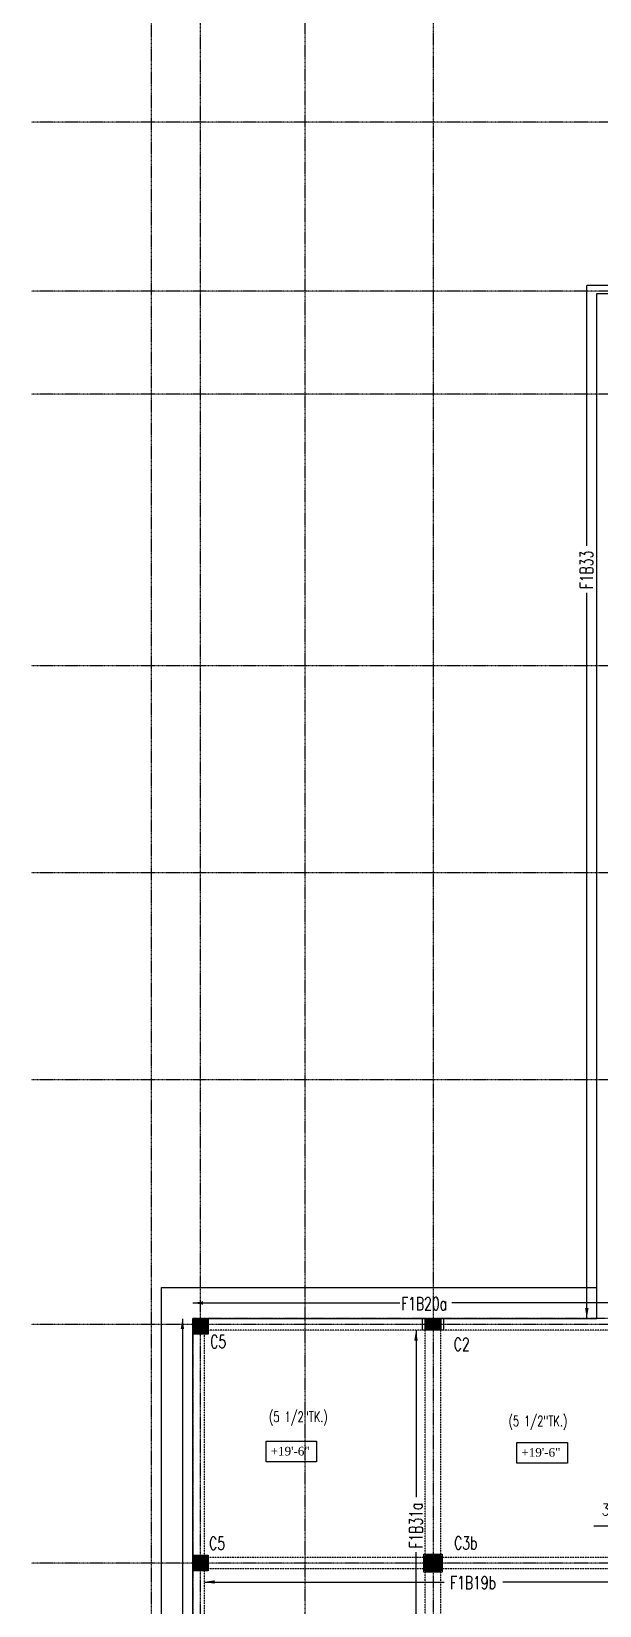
# Model space of a CAD drawing. Extents: x -95606 to 113309, y -42160 to -940.
# Drawn here: x 93796 to 94235, y -26915 to -25699 of the extents above; entities that cross this region are included whole.
import ezdxf

# ---------------------------------------------------------------- set-up
doc = ezdxf.new("R2010")
doc.units = 0
doc.header["$LTSCALE"] = 0.02
doc.header["$MEASUREMENT"] = 0
doc.header["$PDMODE"] = 3
doc.header["$PDSIZE"] = -2
doc.linetypes.add('CENTER', pattern=[50.8, 31.75, -6.35, 6.35, -6.35])
doc.linetypes.add('HIDDEN', pattern=[9.525, 6.35, -3.175])
doc.layers.get('0').update_dxf_attribs({"linetype": 'CONTINUOUS'})
doc.layers.get('DEFPOINTS').update_dxf_attribs({"linetype": 'CONTINUOUS'})
for name, color, linetype in [('A-2TEXT', 4, 'CONTINUOUS'), ('COL 1', 5, 'CONTINUOUS'), ('COLUMN TEXT', 2, 'CONTINUOUS'), ('DIM', 7, 'CONTINUOUS'), ('dimentions', 8, 'CONTINUOUS'), ('EXLINE', 33, 'CONTINUOUS'), ('GRID', 8, 'CENTER'), ('HATCH1', 7, 'CONTINUOUS'), ('HBEAM', 51, 'HIDDEN'), ('S-TXT', 2, 'CONTINUOUS'), ('TEXT-2', 3, 'CONTINUOUS')]:
    doc.layers.add(name, color=color, linetype=linetype)
doc.layers.add('Hatch', color=252, linetype='CONTINUOUS', lineweight=9)
doc.layers.add('Layer4', color=4, linetype='CONTINUOUS', lineweight=25)
doc.styles.add('ROMANS', font='romans.shx', dxfattribs={"width": 0.8})
doc.styles.get("Standard").update_dxf_attribs({"font": 'ISOCP'})
doc.styles.add('style5', font='romans.shx', dxfattribs={"width": 0.7, "height": 8})
doc.styles.add('style6', font='romans.shx', dxfattribs={"height": 8})
doc.dimstyles.new('TEXT-18', dxfattribs={"dimtxt": 8, "dimasz": 9, "dimexe": 6, "dimexo": 6, "dimgap": 3.125, "dimtad": 1, "dimdec": 1, "dimrnd": 0.5, "dimzin": 1, "dimdsep": 46, "dimlunit": 4, "dimtxsty": 'style6', "dimblk": 'OBLIQUE', "dimcen": 72.09, "dimclrd": 1, "dimclre": 1, "dimclrt": 4, "dimadec": 0, "dimazin": 0, "dimtfac": 1, "dimtdec": 1, "dimtofl": 0, "dimtmove": 0, "dimatfit": 3, "dimfxl": 1, "dimfrac": 2, "dimtolj": 1, "dimtzin": 0, "dimlwd": -1, "dimarcsym": 0})
doc.dimstyles.new('TK96', dxfattribs={"dimscale": 96, "dimtxt": 0.09375, "dimasz": 0.046875, "dimexe": 0.0625, "dimexo": 0.015625, "dimgap": 0.046875, "dimtad": 1, "dimzin": 11, "dimdsep": 46, "dimlunit": 4, "dimtxsty": 'ROMANS', "dimblk1": 'TK1', "dimblk2": 'TK1', "dimsah": 1, "dimcen": 0.09375, "dimclrd": 1, "dimclre": 1, "dimclrt": 2, "dimadec": 0, "dimazin": 0, "dimtfac": 1, "dimtofl": 0, "dimtmove": 0, "dimatfit": 3, "dimldrblk": 'TK1', "dimfxl": 1, "dimfrac": 2, "dimtolj": 1, "dimtzin": 9, "dimarcsym": 0})

# ---------------------------------------------------------------- blocks, each defined once
blk = doc.blocks.new('_Oblique')
at = {"color": 0, "linetype": 'ByBlock', "lineweight": -2}
blk.add_line((-0.5, -0.5), (0.5, 0.5), dxfattribs=at)
blk = doc.blocks.new('TK1')
at = {"color": 4, "linetype": 'Continuous'}
blk.add_line((-1, -1), (1, 1), dxfattribs=at)
at = {"color": 1, "linetype": 'ByBlock'}
blk.add_line((-1, 0), (1, 0), dxfattribs=at)
blk = doc.blocks.new('*D537')
at = {"layer": 'DEFPOINTS', "color": 0, "lineweight": -2, "transparency": 16777216}
for p in [(94286.6, -26852.7), (94290.1, -26852.7), (94290.1, -26853.9)]:
    blk.add_point(p, dxfattribs=at)
at = {"layer": 'dimentions', "color": 1, "linetype": 'Continuous', "lineweight": -2, "transparency": 16777216}
for p, q in [((94282.1, -26853.9), (94230.2, -26853.9)), ((94286.6, -26854.2), (94286.6, -26859.9)), ((94290.1, -26854.2), (94290.1, -26859.9)), ((94294.6, -26853.9), (94299.1, -26853.9))]:
    blk.add_line(p, q, dxfattribs=at)
at = {"layer": 'dimentions', "color": 1, "lineweight": -2, "transparency": 16777216, "xscale": 4.5, "yscale": 4.5, "zscale": 4.5}
blk.add_blockref('TK1', (94286.6, -26853.9), dxfattribs=at)
at = {"layer": 'dimentions', "color": 1, "lineweight": -2, "transparency": 16777216, "xscale": 4.5, "yscale": 4.5, "zscale": 4.5, "rotation": 180}
blk.add_blockref('TK1', (94290.1, -26853.9), dxfattribs=at)
at = {"layer": 'dimentions', "color": 2, "transparency": 16777216, "insert": (94253.9, -26842.6), "char_height": 9, "attachment_point": 5, "style": 'ROMANS'}
blk.add_mtext('\\A1;3 1/2"', dxfattribs=at)

msp = doc.modelspace()

# ---------------------------------------------------------------- hatches: boundary and pattern name
at = {"layer": 'Hatch'}
h = msp.add_hatch(color=254, dxfattribs=at)
h.set_gradient(color1=(192, 192, 192), color2=(192, 192, 192), tint=1)
h.paths.add_polyline_path([(93920.649, -26693.412), (93932.649, -26693.412), (93932.649, -26705.412), (93920.649, -26705.412)])
h = msp.add_hatch(color=254, dxfattribs=at)
h.set_gradient(color1=(192, 192, 192), color2=(192, 192, 192), tint=1)
h.paths.add_polyline_path([(94100.153, -26693.416), (94112.153, -26693.415), (94112.153, -26702.415), (94100.153, -26702.415)])
h = msp.add_hatch(color=254, dxfattribs=at)
h.set_gradient(color1=(192, 192, 192), color2=(192, 192, 192), tint=1)
h.paths.add_polyline_path([(93920.652, -26876.412), (93932.652, -26876.412), (93932.652, -26888.412), (93920.652, -26888.412)])
h = msp.add_hatch(color=254, dxfattribs=at)
h.set_gradient(color1=(192, 192, 192), color2=(192, 192, 192), tint=1)
h.paths.add_polyline_path([(94100.148, -26876.444), (94112.148, -26876.444), (94112.148, -26888.444), (94100.148, -26888.444)])

# ---------------------------------------------------------------- linework, layer by layer
at = {"layer": 'COL 1'}
for points in [[(93920.649, -26693.412), (93932.649, -26693.412), (93932.649, -26705.412), (93920.649, -26705.412), (93920.649, -26693.412)], [(93920.652, -26876.412), (93932.652, -26876.412), (93932.652, -26888.412), (93920.652, -26888.412), (93920.652, -26876.412)], [(94099.13, -26889.412), (94099.13, -26875.412), (94113.13, -26875.412), (94113.13, -26889.412), (94099.13, -26889.412)], [(94100.148, -26876.444), (94112.148, -26876.444), (94112.148, -26888.444), (94100.148, -26888.444), (94100.148, -26876.444)]]:
    msp.add_lwpolyline(points, dxfattribs=at)
at = {"layer": 'COL 1', "lineweight": 25}
for points in [[(94098.148, -26693.412), (94114.148, -26693.412), (94114.148, -26702.412), (94098.148, -26702.412), (94098.148, -26693.412)], [(94100.148, -26693.416), (94112.148, -26693.416), (94112.148, -26702.416), (94100.148, -26702.416), (94100.148, -26693.416)]]:
    msp.add_lwpolyline(points, dxfattribs=at)
at = {"layer": 'DIM', "color": 1}
msp.add_line((94224.849, -26096.299), (94224.849, -25894.936), dxfattribs=at)
at = {"layer": 'EXLINE'}
for p, q in [((94232.661, -26693.416), (94232.638, -25901.251)), ((94232.638, -25901.251), (94286.65, -25901.251)), ((93920.652, -26693.416), (94232.661, -26693.416)), ((93920.652, -27401.32), (93920.652, -26693.416))]:
    msp.add_line(p, q, dxfattribs=at)
at = {"layer": 'GRID'}
for p, q in [((93888.816, -28857.912), (93888.816, -25119.709)), ((94007.316, -28859.398), (94007.316, -25118.224)), ((94106.148, -25118.224), (94106.148, -28859.067)), ((93926.649, -28849.656), (93926.649, -25127.965)), ((96050.513, -25768.912), (93796.194, -25768.912)), ((96050.513, -25899.412), (93796.194, -25899.412)), ((96050.513, -25978.912), (93796.194, -25978.912)), ((96050.513, -26188.912), (93796.194, -26188.912)), ((96050.513, -26348.912), (93796.194, -26348.912)), ((96050.513, -26508.912), (93796.194, -26508.912)), ((96050.513, -26697.912), (93796.194, -26697.912)), ((96050.513, -26882.412), (93796.194, -26882.412))]:
    msp.add_line(p, q, dxfattribs=at)
at = {"layer": 'HATCH1'}
for points in [[(93977.366, -26788.276), (94016.319, -26788.276), (94016.319, -26804.168), (93977.366, -26804.168)], [(94170.936, -26789.221), (94209.889, -26789.221), (94209.889, -26805.112), (94170.936, -26805.112)]]:
    msp.add_lwpolyline(points, close=True, dxfattribs=at)
at = {"layer": 'HBEAM'}
for p, q in [((94101.658, -26702.417), (93929.652, -26702.417)), ((93929.652, -26877.915), (93929.652, -26702.417)), ((94100.158, -26875.412), (94100.158, -26702.417)), ((94282.618, -26702.417), (94110.663, -26702.417)), ((94112.163, -26875.412), (94112.163, -26702.417)), ((93929.652, -26877.915), (94099.148, -26877.91)), ((94113.148, -26877.91), (94282.619, -26877.905)), ((94099.148, -26886.917), (93929.652, -26886.917)), ((93929.652, -27060.915), (93929.652, -26886.917)), ((94100.158, -26888.444), (94100.158, -26888.428)), ((94100.158, -27059.912), (94100.158, -26889.412)), ((94112.163, -27059.912), (94112.163, -26889.412)), ((94282.616, -26886.917), (94113.148, -26886.917))]:
    msp.add_line(p, q, dxfattribs=at)
at = {"layer": 'Layer4'}
msp.add_lwpolyline([(93896.649, -27587.408), (93896.652, -26669.416), (94232.65, -26669.406)], dxfattribs=at)
at = {"layer": 'S-TXT', "color": 5, "linetype": 'CENTER', "lineweight": -2}
for p, q in [((94286.648, -26693.412), (93920.652, -26693.412)), ((93920.652, -26693.412), (93920.652, -27587.408))]:
    msp.add_line(p, q, dxfattribs=at)

# ---------------------------------------------------------------- texts
at = {"layer": 'A-2TEXT', "char_height": 6.69023, "width": 33.25047, "attachment_point": 3, "rotation": 0.074295}
for insert in [(94010.95, -26792.561), (94204.521, -26793.505)]:
    msp.add_mtext('{\\fCentury Schoolbook|b0|i0|c0|p18;+19\'-6"}', dxfattribs=dict(at, insert=insert))
at = {"layer": 'COLUMN TEXT', "attachment_point": 1, "style": 'style5'}
for s, insert, char_height, width in [('C5', (93934.172, -26706.272), 10, 186), ('C2', (94122.156, -26708.368), 10, 186), ('(5 1/2"TK.)', (93979.533, -26765.36), 8, 56.42661), ('(5 1/2"TK.)', (94164.463, -26768.659), 8, 56.42661), ('C5', (93933.333, -26862.14), 10, 186), ('C3b', (94122.465, -26861.85), 10, 186)]:
    msp.add_mtext(s, dxfattribs=dict(at, insert=insert, char_height=char_height, width=width))
at = {"layer": 'TEXT-2', "char_height": 10, "width": 22.39817, "attachment_point": 1, "rotation": 90, "style": 'style5'}
for s, insert in [('\\A1;F1B33', (94219.618, -26129.707)), ('\\A1;F1B31a', (94088.075, -26871.089))]:
    msp.add_mtext(s, dxfattribs=dict(at, insert=insert))
at = {"layer": 'TEXT-2', "char_height": 10, "width": 22.39817, "attachment_point": 1, "style": 'style5'}
for s, insert in [('\\A1;F1B20a', (94081.563, -26676.913)), ('\\A1;F1B19b', (94119.326, -26892.601))]:
    msp.add_mtext(s, dxfattribs=dict(at, insert=insert))

# ---------------------------------------------------------------- dimensions: what is measured, and where the dimension line sits
at = {"layer": 'dimentions'}
dim = msp.add_linear_dim(base=(94290.119, -26853.923), p1=(94286.648, -26852.7), p2=(94290.119, -26852.7), dimstyle='TK96', override={"dimfxl": 2}, dxfattribs=at)
dim.commit()
dim.dimension.update_dxf_attribs({"geometry": '*D537', "text_midpoint": (94253.948, -26853.923), "dimtype": 160})

# ---------------------------------------------------------------- leaders
at = {"layer": 'DIM'}
for points in [[(94283.596, -25894.936), (94224.849, -25894.936)], [(94224.867, -26693.403), (94224.849, -26132.52)], [(93920.699, -26681.41), (94080.44, -26681.41)], [(94367.659, -26681.409), (94120.552, -26681.41)], [(93912.695, -26693.563), (93912.695, -27082.182)], [(94093.007, -26702.413), (94093.007, -26831.496)], [(94093.007, -27060.91), (94093.007, -26874.098)], [(93929.652, -26897.048), (94114.839, -26897.078)], [(94283.658, -26897.098), (94159.982, -26897.098)]]:
    msp.add_leader(points, dimstyle='TEXT-18', override={"dimasz": 8, "dimtad": 0}, dxfattribs=at)

doc.saveas('drawing.dxf')
